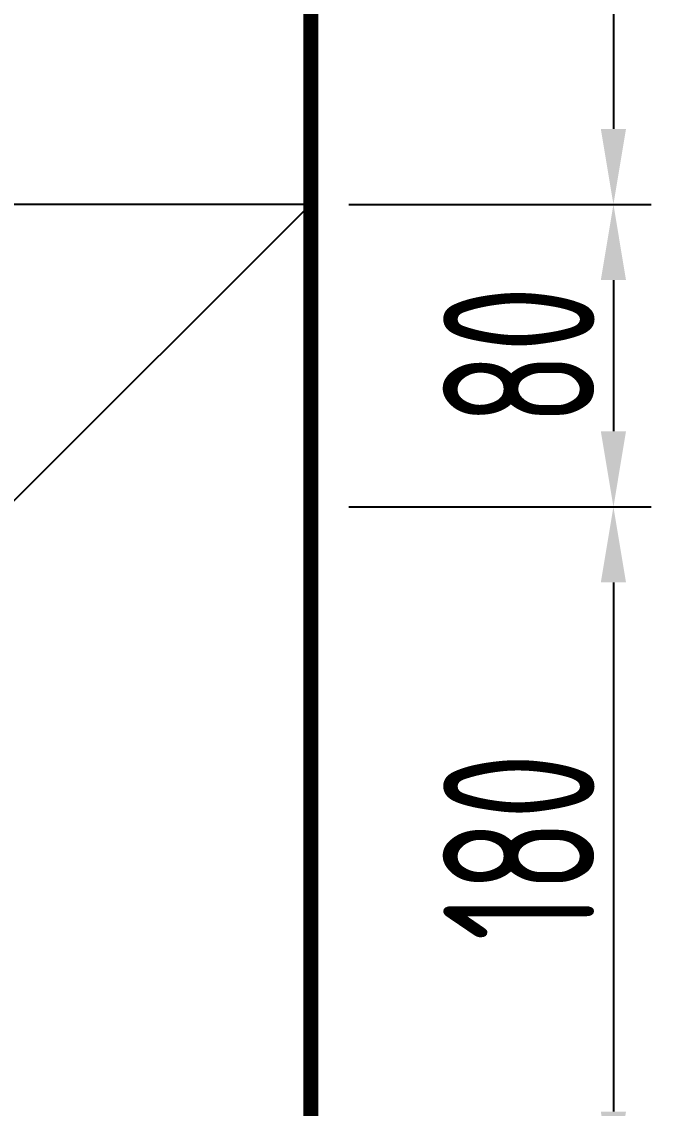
# Model space of a CAD drawing. Header units: millimetres. Extents: x 30557 to 235556, y -116603 to -73383.
# Drawn here: x 91369 to 91535.5, y -74306.3 to -74018.9 of the extents above; entities that cross this region are included whole.
import ezdxf

# ---------------------------------------------------------------- set-up
doc = ezdxf.new("R2010")
doc.units = ezdxf.units.MM
doc.layers.add('_Drawing', color=7, linetype='Continuous', lineweight=25)
doc.styles.add('supcon', font='sceie.shx', dxfattribs={"width": 0.75, "height": 40, "bigfont": 'sceic.shx'})
doc.dimstyles.new('supcon', dxfattribs={"dimtxt": 20, "dimasz": 20, "dimexe": 10, "dimexo": 10, "dimgap": 5, "dimtad": 1, "dimtoh": 1, "dimdec": 0, "dimzin": 0, "dimdsep": 46, "dimtxsty": 'supcon', "dimcen": 0.09, "dimclrd": 2, "dimclre": 2, "dimclrt": 2, "dimadec": 0, "dimazin": 0, "dimtfac": 1, "dimtdec": 0, "dimtofl": 0, "dimtmove": 0, "dimatfit": 3, "dimfxl": 1, "dimtolj": 1, "dimtzin": 0, "dimarcsym": 0})

# ---------------------------------------------------------------- blocks, each defined once
blk = doc.blocks.new('*D151')
at = {"color": 2, "linetype": 'Continuous', "lineweight": -2}
for p, q in [((91455.48, -74147.21), (91535.48, -74147.21)), ((91525.48, -74167.21), (91525.48, -74307.21)), ((91455.48, -74327.21), (91535.48, -74327.21))]:
    blk.add_line(p, q, dxfattribs=at)
at = {"color": 2}
for points in [[(91528.81, -74167.21), (91522.14, -74167.21), (91525.48, -74147.21)], [(91522.14, -74307.21), (91528.81, -74307.21), (91525.48, -74327.21)]]:
    blk.add_solid(points, dxfattribs=at)
at = {"layer": 'DEFPOINTS', "color": 0}
for p in [(91445.48, -74147.21), (91445.48, -74327.21), (91525.48, -74327.21)]:
    blk.add_point(p, dxfattribs=at)
at = {"color": 2, "insert": (91500.48, -74237.21), "char_height": 40, "attachment_point": 5, "rotation": 90, "style": 'supcon'}
blk.add_mtext('\\A1;180', dxfattribs=at)
blk = doc.blocks.new('*D153')
at = {"color": 2, "linetype": 'Continuous', "lineweight": -2}
for p, q in [((91455.48, -74067.21), (91535.48, -74067.21)), ((91525.48, -74087.21), (91525.48, -74127.21)), ((91465.48, -74147.21), (91535.48, -74147.21))]:
    blk.add_line(p, q, dxfattribs=at)
at = {"color": 2}
for points in [[(91528.81, -74087.21), (91522.14, -74087.21), (91525.48, -74067.21)], [(91522.14, -74127.21), (91528.81, -74127.21), (91525.48, -74147.21)]]:
    blk.add_solid(points, dxfattribs=at)
at = {"layer": 'DEFPOINTS', "color": 0}
for p in [(91445.48, -74067.21), (91455.48, -74147.21), (91525.48, -74147.21)]:
    blk.add_point(p, dxfattribs=at)
at = {"color": 2, "insert": (91500.48, -74107.21), "char_height": 40, "attachment_point": 5, "rotation": 90, "style": 'supcon'}
blk.add_mtext('\\A1;80', dxfattribs=at)
blk = doc.blocks.new('*D179')
at = {"color": 2, "lineweight": -2}
for p, q in [((91455.49, -73767.16), (91535.48, -73767.16)), ((91525.48, -73787.16), (91525.48, -74047.21)), ((91455.49, -74067.21), (91535.48, -74067.21))]:
    blk.add_line(p, q, dxfattribs=at)
at = {"color": 2}
for points in [[(91528.81, -73787.16), (91522.14, -73787.16), (91525.48, -73767.16)], [(91522.14, -74047.21), (91528.81, -74047.21), (91525.48, -74067.21)]]:
    blk.add_solid(points, dxfattribs=at)
at = {"layer": 'DEFPOINTS', "color": 0}
for p in [(91445.49, -73767.16), (91445.49, -74067.21), (91525.48, -74067.21)]:
    blk.add_point(p, dxfattribs=at)
at = {"color": 2, "insert": (91500.48, -73917.18), "char_height": 40, "attachment_point": 5, "rotation": 90, "style": 'supcon'}
blk.add_mtext('\\A1;300', dxfattribs=at)

msp = doc.modelspace()

# ---------------------------------------------------------------- linework, layer by layer
for p in [(90745.48, -74067.16), (91365.49, -74147.16)]:
    msp.add_line(p, (91445.49, -74067.16))
at = {"layer": '_Drawing', "color": 1, "const_width": 4}
msp.add_lwpolyline([(90745.48, -73767.16), (91445.49, -73767.16), (91445.48, -75667.21), (90745.48, -75667.16)], close=True, dxfattribs=at)

# ---------------------------------------------------------------- dimensions: what is measured, and where the dimension line sits
dim = msp.add_linear_dim(base=(91525.48, -74067.21), p1=(91445.49, -73767.16), p2=(91445.49, -74067.21), angle=90, dimstyle='supcon')
dim.commit()
dim.dimension.update_dxf_attribs({"geometry": '*D179', "text_midpoint": (91500.48, -73917.18)})
at = {"linetype": 'Continuous'}
for base, p1, p2, picture, middle in [((91525.48, -74147.21), (91445.48, -74067.21), (91455.48, -74147.21), '*D153', (91500.48, -74107.21)), ((91525.48, -74327.21), (91445.48, -74147.21), (91445.48, -74327.21), '*D151', (91500.48, -74237.21))]:
    dim = msp.add_linear_dim(base=base, p1=p1, p2=p2, angle=90, dimstyle='supcon', dxfattribs=at)
    dim.commit()
    dim.dimension.update_dxf_attribs({"geometry": picture, "text_midpoint": middle})

doc.saveas('drawing.dxf')
